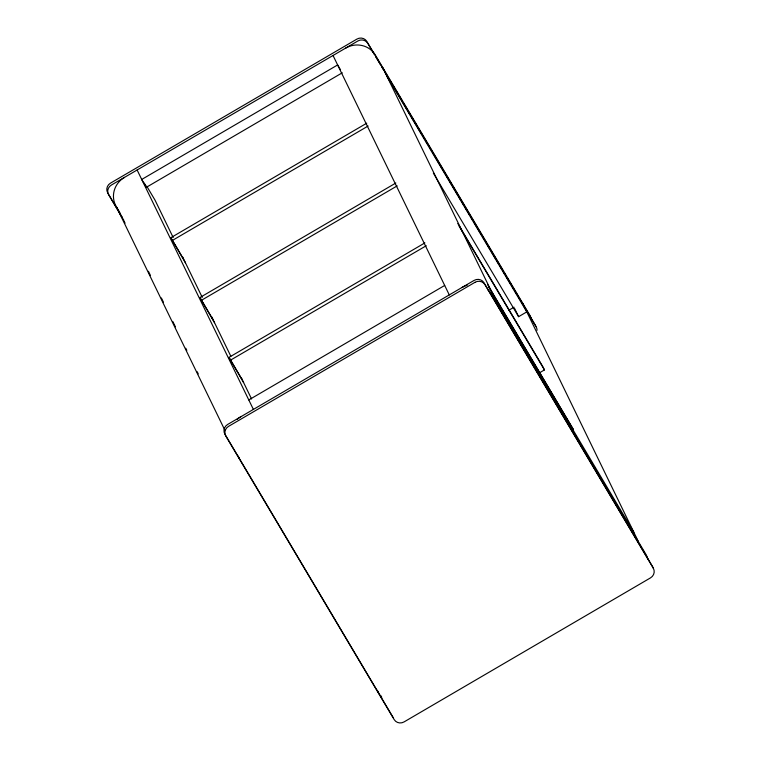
<?xml version="1.0" encoding="UTF-8"?>
<svg xmlns="http://www.w3.org/2000/svg" width="761" height="761" viewBox="0 0 761 761"><rect width="100%" height="100%" fill="white"/><g stroke="black" fill="none" stroke-linecap="round" stroke-linejoin="round"><path stroke-width="1.14" d="M340.538 69.85L337.627 64.951L141.717 179.463L146.378 187.301L342.279 72.799M185.475 262.849L170.845 237.698L366.754 123.187M172.224 240.533L368.124 126.022M214.545 322.712L199.915 297.551L395.815 183.04M201.285 300.386L397.194 185.884M243.606 382.564L228.975 357.404L424.876 242.902M230.355 360.248L426.255 245.736M248.79 399.953L444.69 285.451M508.966 310.165L514.065 307.187M433.342 173.099L518.602 316.681L526.812 311.886L387.13 76.642M539.359 372.89L544.448 369.913L543.069 367.078L457.808 223.487M387.425 76.1L366.831 41.427A7.325 7.011 -25.9 0 0 356.928 39.087L110.469 183.144A7.325 7.011 -25.9 0 0 107.739 192.875L122.264 217.351M388.633 78.136L402.559 101.594M403.768 103.629L417.095 126.069M418.303 128.105L443.739 170.94M444.947 172.975L476.434 226.007M477.642 228.043L503.078 270.868M504.286 272.914L506.103 275.967M507.321 278.012L535.173 324.918A7.325 7.011 -25.9 0 1 535.887 326.602M374.412 54.535L367.753 43.32A7.325 7.011 -25.9 0 0 357.851 40.98L111.391 185.037A7.325 7.011 -25.9 0 0 108.652 194.768L123.796 220.262M375.62 56.58L380.471 64.733M381.68 66.778L383.496 69.831M384.705 71.876L388.947 79.011M390.155 81.047L391.972 84.11M393.789 87.173L394.997 89.208M396.814 92.271L398.032 94.307M399.24 96.343L401.057 99.406M402.873 102.469L407.116 109.603M408.324 111.639L410.141 114.702M411.349 116.737L416.191 124.899M417.409 126.944L421.642 134.079M423.458 137.142L424.676 139.177M425.884 141.213L427.701 144.276M429.518 147.339L430.726 149.375M432.543 152.438L433.751 154.473M434.969 156.509L436.785 159.572M437.994 161.608L442.835 169.77M444.053 171.805L445.261 173.85M447.078 176.904L448.286 178.949M449.494 180.985L451.311 184.048M452.529 186.084L454.346 189.147M456.162 192.2L457.371 194.245M459.187 197.299L460.395 199.344M461.613 201.38L463.43 204.443M464.638 206.478L469.48 214.64M470.688 216.676L472.505 219.739M473.723 221.774L474.931 223.82M476.139 225.855L477.956 228.918M479.173 230.954L480.99 234.017M482.807 237.071L484.015 239.116M485.832 242.169L487.04 244.214M488.248 246.25L490.065 249.313M491.882 252.367L496.124 259.511M497.333 261.546L499.149 264.609M500.367 266.645L501.575 268.69M502.783 270.726L504.6 273.789M506.417 276.842L510.66 283.986M512.476 287.04L513.685 289.085M514.893 291.121L516.709 294.184M518.526 297.237L519.744 299.282M521.561 302.336L522.769 304.381M523.977 306.417L525.794 309.48M527.002 311.515L536.086 326.811A7.325 7.011 -25.9 0 1 537.038 330.322M459.187 226.331L544.448 369.913M487.478 284.367L573.509 429.775L488.857 287.201M494.193 297.142L633.884 532.377M146.673 186.084L155.035 200.153L173.204 237.565M170.845 237.698L183.496 258.997M199.915 297.551L213.166 319.867M228.975 357.404L242.226 379.72M124.49 177.389A21.964 21.042 -25.9 0 0 116.271 206.564L119.858 212.595M380.567 695.297L381.765 697.304M393.247 717.68L224.914 434.189A7.325 7.011 -25.9 0 1 227.653 424.457L474.113 280.4A7.325 7.011 -25.9 0 1 484.006 282.74L652.348 566.232A7.325 7.011 -25.9 0 1 653.062 567.925M522.217 302.421L638.479 541.842M514.512 308.272L518.602 316.681M382.536 67.177L498.788 306.597M333.033 55.486L449.285 294.916M182.545 256.809L202.264 297.418M211.606 316.662L230.811 356.205M241.189 377.589L251.568 398.964M144.333 183.097L146.378 187.301M137.123 169.998L253.384 409.418M377.361 690.351L378.921 693.556M124.014 221.032L125.061 223.173M148.414 271.268L150.488 275.539M161.389 297.989L163.463 302.26M172.804 321.503L175.401 326.85M185.779 348.224L186.816 350.364M197.194 371.739L198.241 373.879M238.203 456.181L239.239 458.312M116.271 206.564L224.742 429.955M647.773 558.964A21.964 21.042 -25.9 0 0 645.642 553.903L491.625 294.536A21.964 21.042 -25.9 0 0 488.201 290.236M531.52 319.544A21.964 21.042 -25.9 0 0 529.38 314.483L375.373 55.115A21.964 21.042 -25.9 0 0 345.665 48.105M237.032 419.511A21.964 21.042 -25.9 0 1 240.742 416.809M461.927 287.525A21.964 21.042 -25.9 0 1 467.197 285.27M475.026 282.293L228.566 426.35A7.325 7.011 -25.9 0 0 225.827 436.082L394.169 719.573A7.325 7.011 -25.9 0 0 404.072 721.913L650.531 577.856A7.325 7.011 -25.9 0 0 653.261 568.125L484.928 284.633A7.325 7.011 -25.9 0 0 475.026 282.293"/></g></svg>
